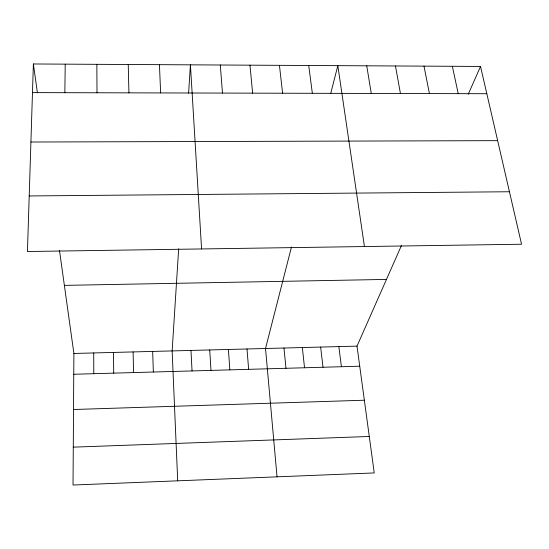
<?xml version="1.0" encoding="UTF-8"?>
<svg xmlns="http://www.w3.org/2000/svg" width="549" height="549" viewBox="0 0 549 549"><rect width="100%" height="100%" fill="white"/><g stroke="black" fill="none" stroke-linecap="round" stroke-linejoin="round"><path stroke-width="0.82" d="M59.484 250.468L73.895 353.46L73.024 485.028L374.24 472.929L357.001 346.131L401.518 245.341M64.851 92.699L65.221 64.151M33.379 63.972L27.45 251.517L521.55 244.23L480.526 66.443L33.379 63.972L37.407 92.774M178.672 248.718L172.146 350.921L177.698 480.821M188.609 93.138L190.421 64.837L201.579 248.951M291.478 246.961L265.524 348.498L277.039 476.834M330.711 93.481L337.827 65.654L364.433 246.549M468.228 94.291L480.526 66.443M73.271 447.147L369.285 436.476M73.525 409.513L364.358 400.214M73.758 374.26L359.732 366.21M73.895 353.46L357.001 346.131M64.37 285.377L386.462 279.42M29.207 195.952L509.438 191.752M30.909 142.019L497.655 140.654M32.473 92.616L486.819 93.721M452.349 66.285L458.216 93.653M423.993 66.127L429.421 93.577M395.458 65.969L400.441 93.508M366.732 65.811L371.268 93.44M308.723 65.496L312.34 93.296M338.857 346.604L341.409 366.725M320.637 347.071L323.004 367.24M279.441 65.331L282.584 93.227M302.341 347.544L304.53 367.761M283.97 348.025L285.974 368.283M249.96 65.166L252.636 93.152M247.002 348.979L248.635 369.333M220.286 65.002L222.482 93.076M228.405 349.459L229.853 369.861M209.725 349.946L210.988 370.397M190.977 350.434L192.047 370.925M159.436 64.672L160.637 92.932M152.663 351.422L153.343 372.016M128.246 64.494L128.933 92.85M133.098 351.93L133.579 372.572M113.451 352.437L113.725 373.135M96.844 64.322L97.001 92.774M93.714 352.945L93.783 373.691"/></g></svg>
